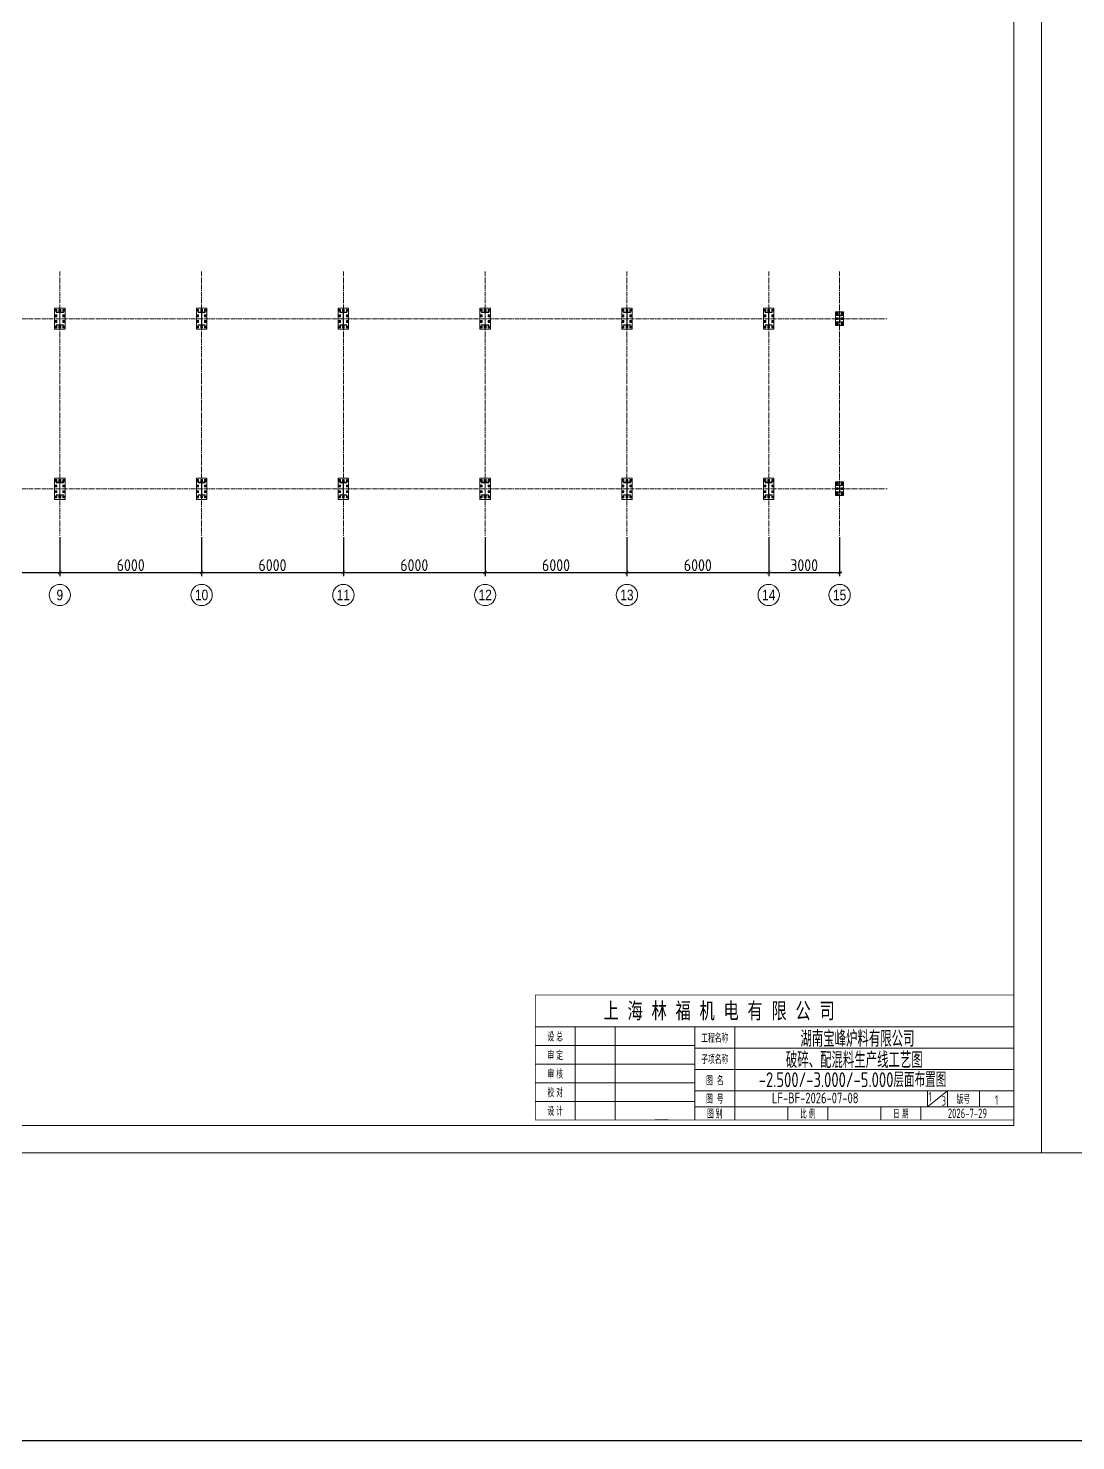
# Model space of a CAD drawing. Header units: millimetres. Extents: x 163705 to 1616509, y 81827 to 302547.
# Drawn here: x 498002 to 542329, y 205862 to 265657 of the extents above; entities that cross this region are included whole.
import ezdxf
from ezdxf.enums import TextEntityAlignment as Align

# ---------------------------------------------------------------- set-up
doc = ezdxf.new("R2010")
doc.units = ezdxf.units.MM
doc.header["$LTSCALE"] = 10
doc.linetypes.add('CENTER2', pattern=[28.575, 19.05, -3.175, 3.175, -3.175])
for name, color, linetype, lineweight in [('1-中心线', 1, 'CENTER2', 0), ('1-图框层', 7, 'Continuous', 0), ('1-护栏', 4, 'Continuous', 18), ('1-文本', 4, 'Continuous', 0), ('1-标注', 3, 'Continuous', 0), ('1-设备轮廓', 2, 'Continuous', 18), ('1-钢构', 6, 'Continuous', 0)]:
    doc.layers.add(name, color=color, linetype=linetype, lineweight=lineweight)
doc.styles.add('ARIAL', font='arial.ttf', dxfattribs={"width": 0.7})
doc.styles.add('CGY_HZ', font='tssdeng.shx', dxfattribs={"width": 0.75, "bigfont": 'tssdchn.shx'})
doc.styles.add('GY', font='arial.ttf', dxfattribs={"width": 0.6})
doc.styles.add('gy2', font='tssdeng.shx', dxfattribs={"width": 0.7, "bigfont": 'tssdchn.shx'})
doc.styles.add('HZ', font='gbenor.shx', dxfattribs={"bigfont": 'gbcbig.shx'})
doc.styles.get("Standard").update_dxf_attribs({"font": 'arial.ttf'})
doc.styles.add('基础标注', font='arial.ttf', dxfattribs={"width": 0.7})
doc.dimstyles.new('100$0', dxfattribs={"dimscale": 100, "dimtxt": 5, "dimasz": 1.5, "dimexe": 1.5, "dimexo": 0.5, "dimtad": 1, "dimdec": 0, "dimdsep": 46, "dimtxsty": 'HZ', "dimblk": 'ARCHTICK', "dimcen": 2.5, "dimdle": 1, "dimclrd": 256, "dimclre": 256, "dimadec": 0, "dimazin": 0, "dimtfac": 1, "dimtdec": 0, "dimtmove": 0, "dimatfit": 3, "dimfxl": 0, "dimarcsym": 0})

# ---------------------------------------------------------------- blocks, each defined once
blk = doc.blocks.new('标题栏')
at = {"layer": '1-图框层', "ltscale": 0.8}
for p, q in [((-11953, 2690), (0, 2690)), ((-11953, 1893), (0, 1893)), ((-3243, 498), (-2490, 1096)), ((-3243, 498), (-3243, 1096))]:
    blk.add_line(p, q, dxfattribs=at)
at = {"layer": '1-图框层'}
blk.add_line((-12950, 0), (-13448, 0), dxfattribs=at)
at = {"layer": '1-图框层', "ltscale": 0.8, "const_width": 20}
blk.add_lwpolyline([(0, 4682), (-17930, 4682), (-17930, 0), (0, 0)], close=True, dxfattribs=at)
at = {"layer": '1-图框层', "ltscale": 0.8}
for points in [[(0, 3486), (-17930, 3486)], [(-16436, 0), (-16436, 3486)], [(-14942, 3486), (-14942, 0)], [(-11953, 0), (-11953, 3486)], [(-10459, 0), (-10459, 3486)], [(-17930, 2789), (-11953, 2789)], [(-17930, 2092), (-11953, 2092)], [(-17930, 1395), (-11953, 1395)], [(-11953, 1096), (0, 1096)], [(-2490, 498), (-2490, 1096)], [(-1295, 1096), (-1295, 498)], [(-17930, 697), (-11953, 697)], [(-11953, 498), (0, 498)], [(-8467, 498), (-8467, 0)], [(-6973, 498), (-6973, 0)], [(-4981, 498), (-4981, 0)], [(-3486, 498), (-3486, 0)]]:
    blk.add_lwpolyline(points, dxfattribs=at)
at = {"layer": '1-文本', "style": '基础标注', "width": 0.7}
blk.add_text('上  海  林  福  机  电  有  限  公  司', height=600, dxfattribs=at).set_placement((-15376, 3796))
at = {"layer": '1-文本', "ltscale": 0.8}
for s, height, style, width, p in [('设 总', 300, 'GY', 0.6, (-17183, 3138)), ('工程名称', 300, 'GY', 0.6, (-11206, 3088)), ('审 定', 300, 'GY', 0.6, (-17183, 2440)), ('子项名称', 300, 'GY', 0.6, (-11206, 2291)), ('审 核', 300, 'GY', 0.6, (-17183, 1743)), ('图  名', 300, 'GY', 0.6, (-11206, 1494)), ('校 对', 300, 'GY', 0.6, (-17183, 1046)), ('设 计', 300, 'GY', 0.6, (-17183, 349)), ('图  号', 300, 'GY', 0.6, (-11206, 797)), ('3', 351, 'gy2', 0.7, (-2625, 716)), ('版号', 300, 'GY', 0.6, (-1893, 797)), ('1', 351, 'gy2', 0.7, (-647, 750)), ('图 别', 300, 'GY', 0.6, (-11206, 249)), ('比 例', 300, 'GY', 0.6, (-7720, 249)), ('日 期', 300, 'GY', 0.6, (-4234, 249)), ('2026-7-29', 351, 'gy2', 0.7, (-1743, 249))]:
    blk.add_text(s, height=height, dxfattribs=dict(at, style=style, width=width)).set_placement(p, align=Align.MIDDLE)
at = {"layer": '1-文本', "ltscale": 0.8, "style": 'CGY_HZ', "width": 0.75}
for s, height, p in [('           湖南宝峰炉料有限公司', 599.5, (-11000, 2743, 13)), ('         破碎、配混料生产线工艺图', 599.5, (-11000, 1946, 13)), ('LF-BF-2026-07-08', 400, (-9064, 624, 13))]:
    blk.add_text(s, height=height, dxfattribs=at).set_placement(p)
blk = doc.blocks.new('G$CCDFBE48F')
for p, q in [((20, 425), (20, 440)), ((20, 440), (170, 440)), ((152, 425), (20, 425)), ((20, 140), (20, 155)), ((20, 155), (152, 155)), ((170, 140), (20, 140)), ((24, 515), (106, 515)), ((24, 290), (106, 290)), ((24, 65), (106, 65)), ((65, 474), (65, 556)), ((65, 250), (65, 330)), ((65, 24), (65, 106)), ((165, 168), (165, 412)), ((170, 443), (170, 137)), ((320, 440), (170, 440)), ((170, 140), (320, 140)), ((175, 168), (175, 412)), ((188, 425), (320, 425)), ((320, 155), (188, 155)), ((235, 515), (316, 515)), ((235, 290), (316, 290)), ((235, 65), (316, 65)), ((275, 474), (275, 556)), ((275, 250), (275, 330)), ((275, 24), (275, 106)), ((320, 425), (320, 440)), ((320, 140), (320, 155))]:
    blk.add_line(p, q)
for points in [[(0, 0), (0, 580), (340, 580), (340, 0)], [(28, 478), (28, 552), (102, 552), (102, 478)], [(28, 252), (28, 328), (102, 328), (102, 252)], [(28, 28), (28, 102), (102, 102), (102, 28)], [(238, 478), (238, 552), (313, 552), (313, 478)], [(238, 252), (238, 328), (313, 328), (313, 252)], [(238, 28), (238, 102), (313, 102), (313, 28)]]:
    blk.add_lwpolyline(points, close=True)
for centre in [(65, 515), (65, 290), (65, 65), (275, 515), (275, 290), (275, 65)]:
    blk.add_circle(centre, 18)
for centre, start, end in [((152, 412), 0, 90), ((152, 168), 270, 0), ((188, 412), 90, 180), ((188, 168), 180, 270)]:
    blk.add_arc(centre, 13, start, end)
blk.add_text('HC_SUPERPART', height=0.001).set_placement((170, 140))
blk = doc.blocks.new('G$CFEC4C302')
for p, q in [((14, 800), (95, 800)), ((55, 760), (55, 840)), ((55, 530), (55, 610)), ((70, 707), (70, 725)), ((70, 725), (220, 725)), ((202, 707), (70, 707)), ((179, 800), (260, 800)), ((215, 206), (215, 694)), ((220, 760), (220, 840)), ((220, 728), (220, 172)), ((370, 725), (220, 725)), ((226, 206), (226, 694)), ((239, 707), (370, 707)), ((344, 800), (425, 800)), ((370, 707), (370, 725)), ((385, 760), (385, 840)), ((385, 530), (385, 610)), ((14, 570), (95, 570)), ((14, 330), (95, 330)), ((14, 100), (95, 100)), ((55, 290), (55, 370)), ((55, 60), (55, 140)), ((70, 175), (70, 193)), ((70, 193), (202, 193)), ((220, 175), (70, 175)), ((179, 100), (260, 100)), ((220, 175), (370, 175)), ((220, 60), (220, 140)), ((370, 193), (239, 193)), ((344, 570), (425, 570)), ((344, 330), (425, 330)), ((344, 100), (425, 100)), ((370, 175), (370, 193)), ((385, 290), (385, 370)), ((385, 60), (385, 140))]:
    blk.add_line(p, q)
for points in [[(0, 0), (0, 900), (440, 900), (440, 0)], [(17, 762), (17, 838), (92, 838), (92, 762)], [(17, 532), (17, 608), (92, 608), (92, 532)], [(182, 762), (182, 838), (257, 838), (257, 762)], [(347, 762), (347, 838), (422, 838), (422, 762)], [(347, 532), (347, 608), (422, 608), (422, 532)], [(17, 292), (17, 368), (92, 368), (92, 292)], [(17, 62), (17, 138), (92, 138), (92, 62)], [(182, 62), (182, 138), (257, 138), (257, 62)], [(347, 292), (347, 368), (422, 368), (422, 292)], [(347, 62), (347, 138), (422, 138), (422, 62)]]:
    blk.add_lwpolyline(points, close=True)
for centre in [(55, 800), (220, 800), (385, 800), (55, 570), (55, 330), (55, 100), (220, 100), (385, 570), (385, 330), (385, 100)]:
    blk.add_circle(centre, 18)
for centre, start, end in [((202, 694), 0, 90), ((239, 694), 90, 180), ((202, 206), 270, 0), ((239, 206), 180, 270)]:
    blk.add_arc(centre, 13, start, end)
blk.add_text('HC_SUPERPART', height=0.001).set_placement((220, 175))
blk = doc.blocks.new('_ArchTick')
at = {"const_width": 0.15}
blk.add_lwpolyline([(-0.5, -0.5), (0.5, 0.5)], dxfattribs=at)
blk = doc.blocks.new('*D958')
at = {"layer": '1-标注', "lineweight": -2, "transparency": 16777216}
for p, q in [((493337, 244113), (493337, 242466)), ((499337, 244113), (499337, 242466)), ((493237, 242616), (499437, 242616))]:
    blk.add_line(p, q, dxfattribs=at)
at = {"layer": 'Defpoints', "color": 0, "transparency": 16777216}
for p in [(493337, 244163), (499337, 244163), (499337, 242616)]:
    blk.add_point(p, dxfattribs=at)
at = {"layer": '1-标注', "lineweight": -2, "transparency": 16777216, "xscale": 150, "yscale": 150, "zscale": 150, "rotation": 180}
blk.add_blockref('_ArchTick', (493337, 242616), dxfattribs=at)
at = {"layer": '1-标注', "lineweight": -2, "transparency": 16777216, "xscale": 150, "yscale": 150, "zscale": 150}
blk.add_blockref('_ArchTick', (499337, 242616), dxfattribs=at)
at = {"layer": '1-标注', "color": 0, "transparency": 16777216, "insert": (496337, 242928), "char_height": 500, "attachment_point": 5, "style": 'HZ'}
blk.add_mtext('6000', dxfattribs=at)
blk = doc.blocks.new('*D959')
at = {"layer": '1-标注', "lineweight": -2, "transparency": 16777216}
for p, q in [((499337, 244113), (499337, 242466)), ((505337, 244113), (505337, 242466)), ((499237, 242616), (505437, 242616))]:
    blk.add_line(p, q, dxfattribs=at)
at = {"layer": 'Defpoints', "color": 0, "transparency": 16777216}
for p in [(499337, 244163), (505337, 244163), (505337, 242616)]:
    blk.add_point(p, dxfattribs=at)
at = {"layer": '1-标注', "lineweight": -2, "transparency": 16777216, "xscale": 150, "yscale": 150, "zscale": 150, "rotation": 180}
blk.add_blockref('_ArchTick', (499337, 242616), dxfattribs=at)
at = {"layer": '1-标注', "lineweight": -2, "transparency": 16777216, "xscale": 150, "yscale": 150, "zscale": 150}
blk.add_blockref('_ArchTick', (505337, 242616), dxfattribs=at)
at = {"layer": '1-标注', "color": 0, "transparency": 16777216, "insert": (502337, 242928), "char_height": 500, "attachment_point": 5, "style": 'HZ'}
blk.add_mtext('6000', dxfattribs=at)
blk = doc.blocks.new('*D960')
at = {"layer": '1-标注', "lineweight": -2, "transparency": 16777216}
for p, q in [((505337, 244113), (505337, 242466)), ((511337, 244113), (511337, 242466)), ((505237, 242616), (511437, 242616))]:
    blk.add_line(p, q, dxfattribs=at)
at = {"layer": 'Defpoints', "color": 0, "transparency": 16777216}
for p in [(505337, 244163), (511337, 244163), (511337, 242616)]:
    blk.add_point(p, dxfattribs=at)
at = {"layer": '1-标注', "lineweight": -2, "transparency": 16777216, "xscale": 150, "yscale": 150, "zscale": 150, "rotation": 180}
blk.add_blockref('_ArchTick', (505337, 242616), dxfattribs=at)
at = {"layer": '1-标注', "lineweight": -2, "transparency": 16777216, "xscale": 150, "yscale": 150, "zscale": 150}
blk.add_blockref('_ArchTick', (511337, 242616), dxfattribs=at)
at = {"layer": '1-标注', "color": 0, "transparency": 16777216, "insert": (508337, 242928), "char_height": 500, "attachment_point": 5, "style": 'HZ'}
blk.add_mtext('6000', dxfattribs=at)
blk = doc.blocks.new('*D961')
at = {"layer": '1-标注', "lineweight": -2, "transparency": 16777216}
for p, q in [((511337, 244113), (511337, 242466)), ((517337, 244113), (517337, 242466)), ((511237, 242616), (517437, 242616))]:
    blk.add_line(p, q, dxfattribs=at)
at = {"layer": 'Defpoints', "color": 0, "transparency": 16777216}
for p in [(511337, 244163), (517337, 244163), (517337, 242616)]:
    blk.add_point(p, dxfattribs=at)
at = {"layer": '1-标注', "lineweight": -2, "transparency": 16777216, "xscale": 150, "yscale": 150, "zscale": 150, "rotation": 180}
blk.add_blockref('_ArchTick', (511337, 242616), dxfattribs=at)
at = {"layer": '1-标注', "lineweight": -2, "transparency": 16777216, "xscale": 150, "yscale": 150, "zscale": 150}
blk.add_blockref('_ArchTick', (517337, 242616), dxfattribs=at)
at = {"layer": '1-标注', "color": 0, "transparency": 16777216, "insert": (514337, 242928), "char_height": 500, "attachment_point": 5, "style": 'HZ'}
blk.add_mtext('6000', dxfattribs=at)
blk = doc.blocks.new('*D962')
at = {"layer": '1-标注', "lineweight": -2, "transparency": 16777216}
for p, q in [((517337, 244113), (517337, 242466)), ((523337, 244113), (523337, 242466)), ((517237, 242616), (523437, 242616))]:
    blk.add_line(p, q, dxfattribs=at)
at = {"layer": 'Defpoints', "color": 0, "transparency": 16777216}
for p in [(517337, 244163), (523337, 244163), (523337, 242616)]:
    blk.add_point(p, dxfattribs=at)
at = {"layer": '1-标注', "lineweight": -2, "transparency": 16777216, "xscale": 150, "yscale": 150, "zscale": 150, "rotation": 180}
blk.add_blockref('_ArchTick', (517337, 242616), dxfattribs=at)
at = {"layer": '1-标注', "lineweight": -2, "transparency": 16777216, "xscale": 150, "yscale": 150, "zscale": 150}
blk.add_blockref('_ArchTick', (523337, 242616), dxfattribs=at)
at = {"layer": '1-标注', "color": 0, "transparency": 16777216, "insert": (520337, 242928), "char_height": 500, "attachment_point": 5, "style": 'HZ'}
blk.add_mtext('6000', dxfattribs=at)
blk = doc.blocks.new('*D963')
at = {"layer": '1-标注', "lineweight": -2, "transparency": 16777216}
for p, q in [((523337, 244113), (523337, 242466)), ((529337, 244113), (529337, 242466)), ((523237, 242616), (529437, 242616))]:
    blk.add_line(p, q, dxfattribs=at)
at = {"layer": 'Defpoints', "color": 0, "transparency": 16777216}
for p in [(523337, 244163), (529337, 244163), (529337, 242616)]:
    blk.add_point(p, dxfattribs=at)
at = {"layer": '1-标注', "lineweight": -2, "transparency": 16777216, "xscale": 150, "yscale": 150, "zscale": 150, "rotation": 180}
blk.add_blockref('_ArchTick', (523337, 242616), dxfattribs=at)
at = {"layer": '1-标注', "lineweight": -2, "transparency": 16777216, "xscale": 150, "yscale": 150, "zscale": 150}
blk.add_blockref('_ArchTick', (529337, 242616), dxfattribs=at)
at = {"layer": '1-标注', "color": 0, "transparency": 16777216, "insert": (526337, 242928), "char_height": 500, "attachment_point": 5, "style": 'HZ'}
blk.add_mtext('6000', dxfattribs=at)
blk = doc.blocks.new('*D964')
at = {"layer": '1-标注', "lineweight": -2, "transparency": 16777216}
for p, q in [((529337, 244113), (529337, 242466)), ((532337, 244113), (532337, 242466)), ((529237, 242616), (532437, 242616))]:
    blk.add_line(p, q, dxfattribs=at)
at = {"layer": 'Defpoints', "color": 0, "transparency": 16777216}
for p in [(529337, 244163), (532337, 244163), (532337, 242616)]:
    blk.add_point(p, dxfattribs=at)
at = {"layer": '1-标注', "lineweight": -2, "transparency": 16777216, "xscale": 150, "yscale": 150, "zscale": 150, "rotation": 180}
blk.add_blockref('_ArchTick', (529337, 242616), dxfattribs=at)
at = {"layer": '1-标注', "lineweight": -2, "transparency": 16777216, "xscale": 150, "yscale": 150, "zscale": 150}
blk.add_blockref('_ArchTick', (532337, 242616), dxfattribs=at)
at = {"layer": '1-标注', "color": 0, "transparency": 16777216, "insert": (530837, 242928), "char_height": 500, "attachment_point": 5, "style": 'HZ'}
blk.add_mtext('3000', dxfattribs=at)

msp = doc.modelspace()

# ---------------------------------------------------------------- linework, layer by layer
msp.add_lwpolyline([(409039.245, 302135.753), (755388.018, 302135.753), (755388.018, 205862.148), (409039.245, 205862.148)], close=True)
at = {"layer": '1-中心线'}
for p, q in [((499336.946, 255362.941), (499336.946, 244162.703)), ((505336.946, 255362.941), (505336.946, 244162.703)), ((511336.946, 255362.941), (511336.946, 244162.703)), ((517336.946, 255362.941), (517336.946, 244162.703)), ((523336.946, 255362.941), (523336.946, 244162.703)), ((529336.946, 255362.941), (529336.946, 244162.703)), ((532336.946, 255362.941), (532336.946, 244162.703)), ((455720.795, 253362.835), (534337.221, 253362.835)), ((455720.795, 246162.835), (534347.221, 246162.835))]:
    msp.add_line(p, q, dxfattribs=at)
at = {"layer": '1-图框层'}
for points in [[(540875.467, 287113.45), (443090.596, 287113.45), (443090.596, 218047.798), (540875.467, 218047.798)], [(638660.337, 287113.45), (540875.467, 287113.45), (540875.467, 218047.798), (638660.337, 218047.798)]]:
    msp.add_lwpolyline(points, close=True, dxfattribs=at)
msp.add_lwpolyline([(445997.4, 285950.728), (445997.4, 219210.52), (539712.745, 219210.52), (539712.745, 285950.728), (445997.4, 285950.728)], dxfattribs=at)
at = {"layer": '1-护栏'}
for centre in [(499336.946, 241665.997), (505336.946, 241665.997), (511336.946, 241665.997), (517336.946, 241665.997), (523336.946, 241665.997), (529336.946, 241665.997), (532336.946, 241665.997)]:
    msp.add_circle(centre, 450, dxfattribs=at)

# ---------------------------------------------------------------- block references
at = {"layer": '1-设备轮廓', "xscale": 1.129587331129726, "yscale": 1.129587331129726, "zscale": 1.129587331129726}
msp.add_blockref('标题栏', (539712.745, 219441.321), dxfattribs=at)
at = {"layer": '1-钢构'}
for name, p in [('G$CFEC4C302', (499116.946, 252912.835)), ('G$CFEC4C302', (505116.946, 252912.835)), ('G$CFEC4C302', (511116.946, 252912.835)), ('G$CFEC4C302', (517116.946, 252912.835)), ('G$CFEC4C302', (523116.946, 252912.835)), ('G$CFEC4C302', (529116.946, 252912.835)), ('G$CCDFBE48F', (532166.946, 253072.835)), ('G$CFEC4C302', (499116.946, 245712.835)), ('G$CFEC4C302', (505116.946, 245712.835)), ('G$CFEC4C302', (511116.946, 245712.835)), ('G$CFEC4C302', (517116.946, 245712.835)), ('G$CFEC4C302', (523116.946, 245712.835)), ('G$CFEC4C302', (529116.946, 245712.835)), ('G$CCDFBE48F', (532166.946, 245872.835))]:
    msp.add_blockref(name, p, dxfattribs=at)

# ---------------------------------------------------------------- texts
at = {"layer": '1-护栏', "style": 'ARIAL', "width": 0.8}
for s, p in [('9', (499336.946, 241665.997)), ('10', (505336.946, 241665.997)), ('11', (511336.946, 241665.997)), ('12', (517336.946, 241665.997)), ('13', (523336.946, 241665.997)), ('14', (529336.946, 241665.997)), ('15', (532336.946, 241665.997))]:
    msp.add_text(s, height=450, dxfattribs=at).set_placement(p, align=Align.MIDDLE_CENTER)
at = {"layer": '1-文本', "ltscale": 0.8, "style": 'CGY_HZ', "width": 0.75}
for s, height, p in [('-2.500/-3.000/-5.000层面布置图', 628.06984, (528913.144, 220832.2, -11.679)), ('1', 387.697, (536095.678, 220237.128, -30.897))]:
    msp.add_text(s, height=height, dxfattribs=at).set_placement(p)

# ---------------------------------------------------------------- dimensions: what is measured, and where the dimension line sits
at = {"layer": '1-标注'}
for base, p1, p2, picture, middle in [((499336.946, 242615.997), (493336.946, 244162.703), (499336.946, 244162.703), '*D958', (496336.946, 242928.497)), ((505336.946, 242615.997), (499336.946, 244162.703), (505336.946, 244162.703), '*D959', (502336.946, 242928.497)), ((511336.946, 242615.997), (505336.946, 244162.703), (511336.946, 244162.703), '*D960', (508336.946, 242928.497)), ((517336.946, 242615.997), (511336.946, 244162.703), (517336.946, 244162.703), '*D961', (514336.946, 242928.497)), ((523336.946, 242615.997), (517336.946, 244162.703), (523336.946, 244162.703), '*D962', (520336.946, 242928.497)), ((529336.946, 242615.997), (523336.946, 244162.703), (529336.946, 244162.703), '*D963', (526336.946, 242928.497)), ((532336.946, 242615.997), (529336.946, 244162.703), (532336.946, 244162.703), '*D964', (530836.946, 242928.497))]:
    dim = msp.add_linear_dim(base=base, p1=p1, p2=p2, dimstyle='100$0', override={"dimtol": 0, "dimlim": 0, "dimtdec": 8, "dimtix": 1}, dxfattribs=at)
    dim.commit()
    dim.dimension.update_dxf_attribs({"geometry": picture, "text_midpoint": middle})

doc.saveas('drawing.dxf')
